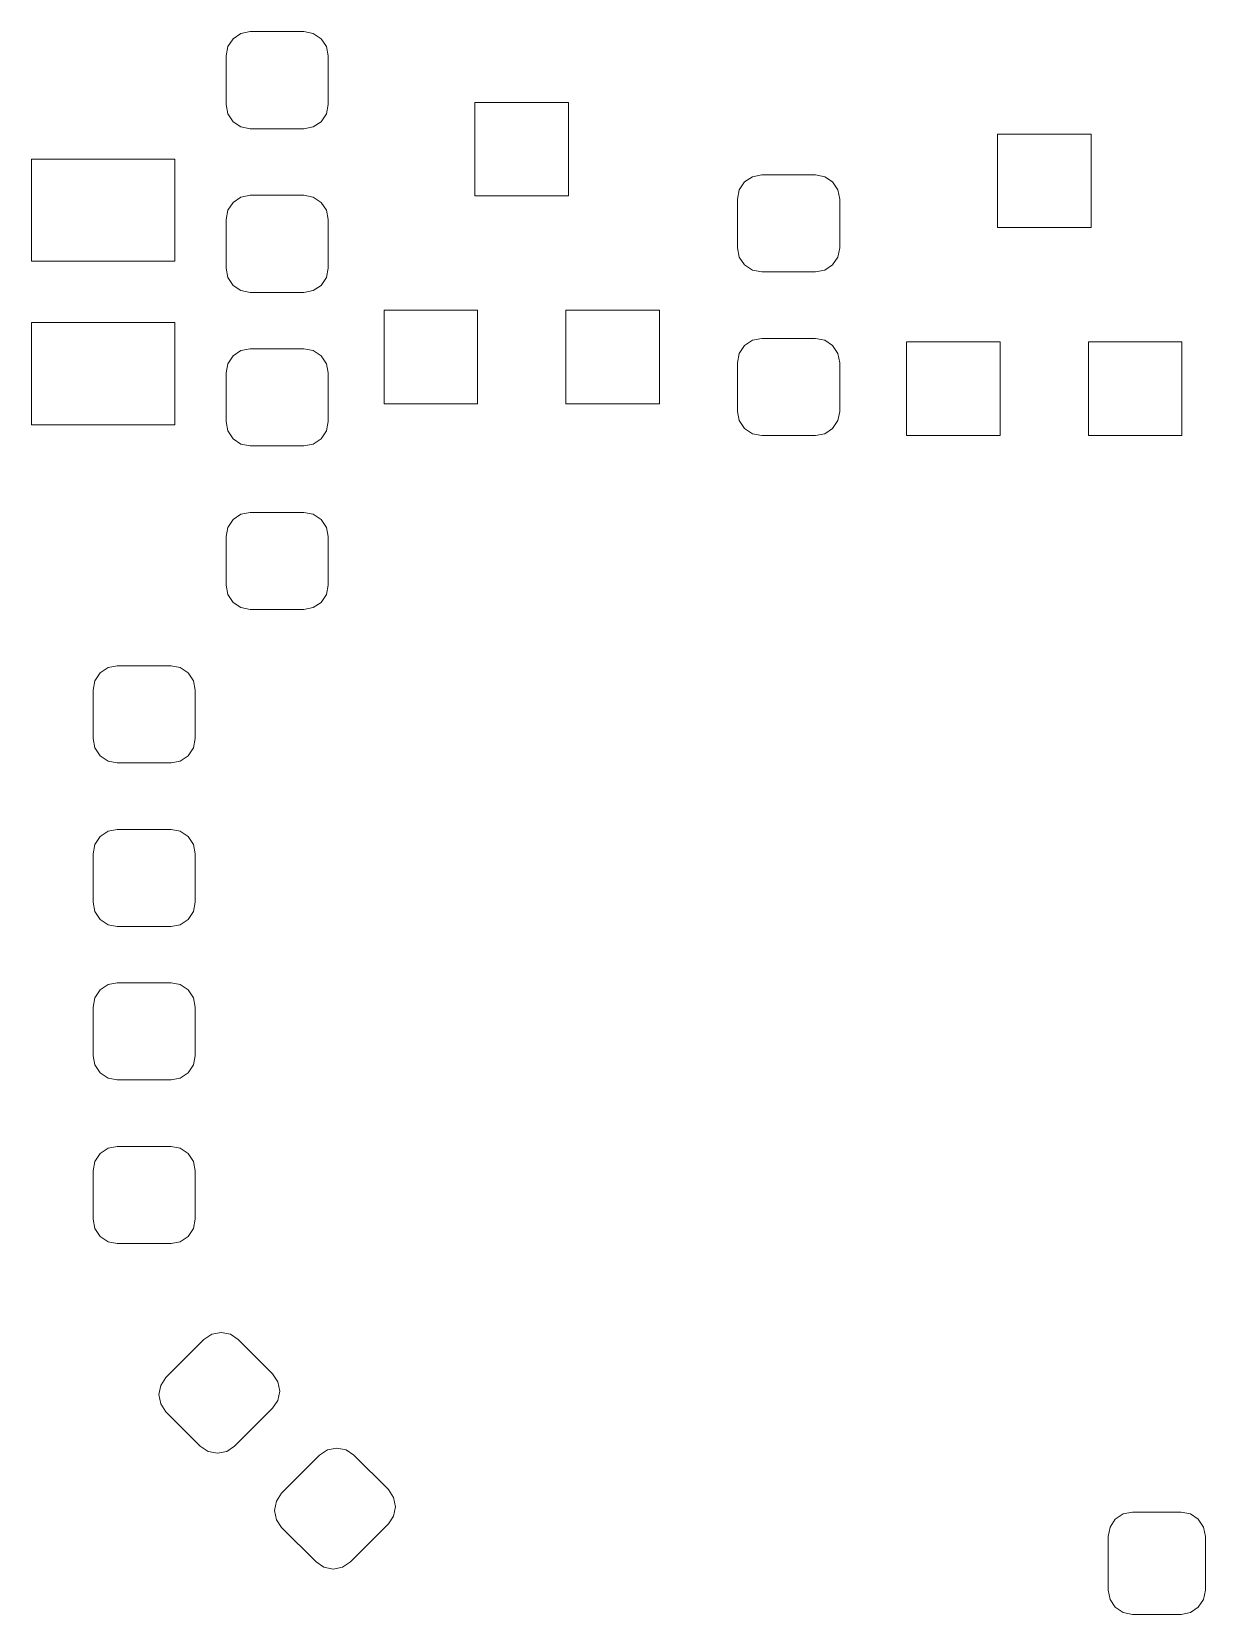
# Model space of a CAD drawing. Header units: millimetres. Extents: x -50 to 46, y -112 to 132.
# Drawn here: x -40.88 to -29.4, y -50.39 to -34.91 of the extents above; entities that cross this region are included whole.
import ezdxf

# ---------------------------------------------------------------- set-up
doc = ezdxf.new("R2010")
doc.units = ezdxf.units.MM
doc.header["$MEASUREMENT"] = 0
doc.layers.add('Layer 1', color=7, linetype='Continuous')

msp = doc.modelspace()

# ---------------------------------------------------------------- linework, layer by layer
at = {"layer": 'Layer 1', "lineweight": 9}
for points, knots in [([(-38.2149, -34.9113), (-38.2149, -34.9113), (-38.124, -34.9294), (-38.124, -34.9294), (-38.124, -34.9294), (-38.124, -34.9294), (-38.047, -34.9809), (-38.047, -34.9809), (-38.047, -34.9809), (-38.047, -34.9809), (-37.9955, -35.0579), (-37.9955, -35.0579), (-37.9955, -35.0579), (-37.9955, -35.0579), (-37.9774, -35.1488), (-37.9774, -35.1488), (-37.9774, -35.1488), (-37.9774, -35.1488), (-37.9774, -35.6238), (-37.9774, -35.6238), (-37.9774, -35.6238), (-37.9774, -35.6238), (-37.9955, -35.7147), (-37.9955, -35.7147), (-37.9955, -35.7147), (-37.9955, -35.7147), (-38.047, -35.7917), (-38.047, -35.7917), (-38.047, -35.7917), (-38.047, -35.7917), (-38.124, -35.8432), (-38.124, -35.8432), (-38.124, -35.8432), (-38.124, -35.8432), (-38.2149, -35.8613), (-38.2149, -35.8613), (-38.2149, -35.8613), (-38.2149, -35.8613), (-38.7399, -35.8613), (-38.7399, -35.8613), (-38.7399, -35.8613), (-38.7399, -35.8613), (-38.8308, -35.8432), (-38.8308, -35.8432), (-38.8308, -35.8432), (-38.8308, -35.8432), (-38.9078, -35.7917), (-38.9078, -35.7917), (-38.9078, -35.7917), (-38.9078, -35.7917), (-38.9593, -35.7147), (-38.9593, -35.7147), (-38.9593, -35.7147), (-38.9593, -35.7147), (-38.9774, -35.6238), (-38.9774, -35.6238), (-38.9774, -35.6238), (-38.9774, -35.6238), (-38.9774, -35.1488), (-38.9774, -35.1488), (-38.9774, -35.1488), (-38.9774, -35.1488), (-38.9593, -35.0579), (-38.9593, -35.0579), (-38.9593, -35.0579), (-38.9593, -35.0579), (-38.9078, -34.9809), (-38.9078, -34.9809), (-38.9078, -34.9809), (-38.9078, -34.9809), (-38.8308, -34.9294), (-38.8308, -34.9294), (-38.8308, -34.9294), (-38.8308, -34.9294), (-38.7399, -34.9113), (-38.7399, -34.9113), (-38.7399, -34.9113), (-38.7399, -34.9113), (-38.2149, -34.9113), (-38.2149, -34.9113)], [0, 0, 0, 0, 0.047619, 0.047619, 0.047619, 0.047619, 0.0952381, 0.0952381, 0.0952381, 0.0952381, 0.1428571, 0.1428571, 0.1428571, 0.1428571, 0.1904762, 0.1904762, 0.1904762, 0.1904762, 0.2380952, 0.2380952, 0.2380952, 0.2380952, 0.2857143, 0.2857143, 0.2857143, 0.2857143, 0.3333333, 0.3333333, 0.3333333, 0.3333333, 0.3809524, 0.3809524, 0.3809524, 0.3809524, 0.4285714, 0.4285714, 0.4285714, 0.4285714, 0.4761905, 0.4761905, 0.4761905, 0.4761905, 0.5238095, 0.5238095, 0.5238095, 0.5238095, 0.5714286, 0.5714286, 0.5714286, 0.5714286, 0.6190476, 0.6190476, 0.6190476, 0.6190476, 0.6666667, 0.6666667, 0.6666667, 0.6666667, 0.7142857, 0.7142857, 0.7142857, 0.7142857, 0.7619048, 0.7619048, 0.7619048, 0.7619048, 0.8095238, 0.8095238, 0.8095238, 0.8095238, 0.8571429, 0.8571429, 0.8571429, 0.8571429, 0.9047619, 0.9047619, 0.9047619, 0.9047619, 1, 1, 1, 1]), ([(-35.6288, -35.6027), (-35.6288, -35.6027), (-35.6288, -36.5171), (-35.6288, -36.5171), (-35.6288, -36.5171), (-35.6288, -36.5171), (-36.5432, -36.5171), (-36.5432, -36.5171), (-36.5432, -36.5171), (-36.5432, -36.5171), (-36.5432, -35.6027), (-36.5432, -35.6027), (-36.5432, -35.6027), (-36.5432, -35.6027), (-35.6288, -35.6027), (-35.6288, -35.6027)], [0, 0, 0, 0, 0.2, 0.2, 0.2, 0.2, 0.4, 0.4, 0.4, 0.4, 0.6, 0.6, 0.6, 0.6, 1, 1, 1, 1]), ([(-30.5202, -35.9131), (-30.5202, -35.9131), (-30.5202, -36.8275), (-30.5202, -36.8275), (-30.5202, -36.8275), (-30.5202, -36.8275), (-31.4346, -36.8275), (-31.4346, -36.8275), (-31.4346, -36.8275), (-31.4346, -36.8275), (-31.4346, -35.9131), (-31.4346, -35.9131), (-31.4346, -35.9131), (-31.4346, -35.9131), (-30.5202, -35.9131), (-30.5202, -35.9131)], [0, 0, 0, 0, 0.2, 0.2, 0.2, 0.2, 0.4, 0.4, 0.4, 0.4, 0.6, 0.6, 0.6, 0.6, 1, 1, 1, 1]), ([(-39.4775, -36.1565), (-39.4775, -36.1565), (-39.4775, -37.1565), (-39.4775, -37.1565), (-39.4775, -37.1565), (-39.4775, -37.1565), (-40.8775, -37.1565), (-40.8775, -37.1565), (-40.8775, -37.1565), (-40.8775, -37.1565), (-40.8775, -36.1565), (-40.8775, -36.1565), (-40.8775, -36.1565), (-40.8775, -36.1565), (-39.4775, -36.1565), (-39.4775, -36.1565)], [0, 0, 0, 0, 0.2, 0.2, 0.2, 0.2, 0.4, 0.4, 0.4, 0.4, 0.6, 0.6, 0.6, 0.6, 1, 1, 1, 1]), ([(-33.7399, -37.2613), (-33.7399, -37.2613), (-33.8308, -37.2432), (-33.8308, -37.2432), (-33.8308, -37.2432), (-33.8308, -37.2432), (-33.9078, -37.1917), (-33.9078, -37.1917), (-33.9078, -37.1917), (-33.9078, -37.1917), (-33.9593, -37.1147), (-33.9593, -37.1147), (-33.9593, -37.1147), (-33.9593, -37.1147), (-33.9774, -37.0238), (-33.9774, -37.0238), (-33.9774, -37.0238), (-33.9774, -37.0238), (-33.9774, -36.5488), (-33.9774, -36.5488), (-33.9774, -36.5488), (-33.9774, -36.5488), (-33.9593, -36.4579), (-33.9593, -36.4579), (-33.9593, -36.4579), (-33.9593, -36.4579), (-33.9078, -36.3809), (-33.9078, -36.3809), (-33.9078, -36.3809), (-33.9078, -36.3809), (-33.8308, -36.3294), (-33.8308, -36.3294), (-33.8308, -36.3294), (-33.8308, -36.3294), (-33.7399, -36.3113), (-33.7399, -36.3113), (-33.7399, -36.3113), (-33.7399, -36.3113), (-33.2149, -36.3113), (-33.2149, -36.3113), (-33.2149, -36.3113), (-33.2149, -36.3113), (-33.124, -36.3294), (-33.124, -36.3294), (-33.124, -36.3294), (-33.124, -36.3294), (-33.047, -36.3809), (-33.047, -36.3809), (-33.047, -36.3809), (-33.047, -36.3809), (-32.9955, -36.4579), (-32.9955, -36.4579), (-32.9955, -36.4579), (-32.9955, -36.4579), (-32.9774, -36.5488), (-32.9774, -36.5488), (-32.9774, -36.5488), (-32.9774, -36.5488), (-32.9774, -37.0238), (-32.9774, -37.0238), (-32.9774, -37.0238), (-32.9774, -37.0238), (-32.9955, -37.1147), (-32.9955, -37.1147), (-32.9955, -37.1147), (-32.9955, -37.1147), (-33.047, -37.1917), (-33.047, -37.1917), (-33.047, -37.1917), (-33.047, -37.1917), (-33.124, -37.2432), (-33.124, -37.2432), (-33.124, -37.2432), (-33.124, -37.2432), (-33.2149, -37.2613), (-33.2149, -37.2613), (-33.2149, -37.2613), (-33.2149, -37.2613), (-33.7399, -37.2613), (-33.7399, -37.2613)], [0, 0, 0, 0, 0.047619, 0.047619, 0.047619, 0.047619, 0.0952381, 0.0952381, 0.0952381, 0.0952381, 0.1428571, 0.1428571, 0.1428571, 0.1428571, 0.1904762, 0.1904762, 0.1904762, 0.1904762, 0.2380952, 0.2380952, 0.2380952, 0.2380952, 0.2857143, 0.2857143, 0.2857143, 0.2857143, 0.3333333, 0.3333333, 0.3333333, 0.3333333, 0.3809524, 0.3809524, 0.3809524, 0.3809524, 0.4285714, 0.4285714, 0.4285714, 0.4285714, 0.4761905, 0.4761905, 0.4761905, 0.4761905, 0.5238095, 0.5238095, 0.5238095, 0.5238095, 0.5714286, 0.5714286, 0.5714286, 0.5714286, 0.6190476, 0.6190476, 0.6190476, 0.6190476, 0.6666667, 0.6666667, 0.6666667, 0.6666667, 0.7142857, 0.7142857, 0.7142857, 0.7142857, 0.7619048, 0.7619048, 0.7619048, 0.7619048, 0.8095238, 0.8095238, 0.8095238, 0.8095238, 0.8571429, 0.8571429, 0.8571429, 0.8571429, 0.9047619, 0.9047619, 0.9047619, 0.9047619, 1, 1, 1, 1]), ([(-38.2149, -36.5113), (-38.2149, -36.5113), (-38.124, -36.5294), (-38.124, -36.5294), (-38.124, -36.5294), (-38.124, -36.5294), (-38.047, -36.5809), (-38.047, -36.5809), (-38.047, -36.5809), (-38.047, -36.5809), (-37.9955, -36.6579), (-37.9955, -36.6579), (-37.9955, -36.6579), (-37.9955, -36.6579), (-37.9774, -36.7488), (-37.9774, -36.7488), (-37.9774, -36.7488), (-37.9774, -36.7488), (-37.9774, -37.2238), (-37.9774, -37.2238), (-37.9774, -37.2238), (-37.9774, -37.2238), (-37.9955, -37.3147), (-37.9955, -37.3147), (-37.9955, -37.3147), (-37.9955, -37.3147), (-38.047, -37.3917), (-38.047, -37.3917), (-38.047, -37.3917), (-38.047, -37.3917), (-38.124, -37.4432), (-38.124, -37.4432), (-38.124, -37.4432), (-38.124, -37.4432), (-38.2149, -37.4613), (-38.2149, -37.4613), (-38.2149, -37.4613), (-38.2149, -37.4613), (-38.7399, -37.4613), (-38.7399, -37.4613), (-38.7399, -37.4613), (-38.7399, -37.4613), (-38.8308, -37.4432), (-38.8308, -37.4432), (-38.8308, -37.4432), (-38.8308, -37.4432), (-38.9078, -37.3917), (-38.9078, -37.3917), (-38.9078, -37.3917), (-38.9078, -37.3917), (-38.9593, -37.3147), (-38.9593, -37.3147), (-38.9593, -37.3147), (-38.9593, -37.3147), (-38.9774, -37.2238), (-38.9774, -37.2238), (-38.9774, -37.2238), (-38.9774, -37.2238), (-38.9774, -36.7488), (-38.9774, -36.7488), (-38.9774, -36.7488), (-38.9774, -36.7488), (-38.9593, -36.6579), (-38.9593, -36.6579), (-38.9593, -36.6579), (-38.9593, -36.6579), (-38.9078, -36.5809), (-38.9078, -36.5809), (-38.9078, -36.5809), (-38.9078, -36.5809), (-38.8308, -36.5294), (-38.8308, -36.5294), (-38.8308, -36.5294), (-38.8308, -36.5294), (-38.7399, -36.5113), (-38.7399, -36.5113), (-38.7399, -36.5113), (-38.7399, -36.5113), (-38.2149, -36.5113), (-38.2149, -36.5113)], [0, 0, 0, 0, 0.047619, 0.047619, 0.047619, 0.047619, 0.0952381, 0.0952381, 0.0952381, 0.0952381, 0.1428571, 0.1428571, 0.1428571, 0.1428571, 0.1904762, 0.1904762, 0.1904762, 0.1904762, 0.2380952, 0.2380952, 0.2380952, 0.2380952, 0.2857143, 0.2857143, 0.2857143, 0.2857143, 0.3333333, 0.3333333, 0.3333333, 0.3333333, 0.3809524, 0.3809524, 0.3809524, 0.3809524, 0.4285714, 0.4285714, 0.4285714, 0.4285714, 0.4761905, 0.4761905, 0.4761905, 0.4761905, 0.5238095, 0.5238095, 0.5238095, 0.5238095, 0.5714286, 0.5714286, 0.5714286, 0.5714286, 0.6190476, 0.6190476, 0.6190476, 0.6190476, 0.6666667, 0.6666667, 0.6666667, 0.6666667, 0.7142857, 0.7142857, 0.7142857, 0.7142857, 0.7619048, 0.7619048, 0.7619048, 0.7619048, 0.8095238, 0.8095238, 0.8095238, 0.8095238, 0.8571429, 0.8571429, 0.8571429, 0.8571429, 0.9047619, 0.9047619, 0.9047619, 0.9047619, 1, 1, 1, 1]), ([(-39.4775, -37.7565), (-39.4775, -37.7565), (-39.4775, -38.7565), (-39.4775, -38.7565), (-39.4775, -38.7565), (-39.4775, -38.7565), (-40.8775, -38.7565), (-40.8775, -38.7565), (-40.8775, -38.7565), (-40.8775, -38.7565), (-40.8775, -37.7565), (-40.8775, -37.7565), (-40.8775, -37.7565), (-40.8775, -37.7565), (-39.4775, -37.7565), (-39.4775, -37.7565)], [0, 0, 0, 0, 0.2, 0.2, 0.2, 0.2, 0.4, 0.4, 0.4, 0.4, 0.6, 0.6, 0.6, 0.6, 1, 1, 1, 1]), ([(-36.5178, -37.6347), (-36.5178, -37.6347), (-36.5178, -38.5491), (-36.5178, -38.5491), (-36.5178, -38.5491), (-36.5178, -38.5491), (-37.4322, -38.5491), (-37.4322, -38.5491), (-37.4322, -38.5491), (-37.4322, -38.5491), (-37.4322, -37.6347), (-37.4322, -37.6347), (-37.4322, -37.6347), (-37.4322, -37.6347), (-36.5178, -37.6347), (-36.5178, -37.6347)], [0, 0, 0, 0, 0.2, 0.2, 0.2, 0.2, 0.4, 0.4, 0.4, 0.4, 0.6, 0.6, 0.6, 0.6, 1, 1, 1, 1]), ([(-34.7398, -37.6347), (-34.7398, -37.6347), (-34.7398, -38.5491), (-34.7398, -38.5491), (-34.7398, -38.5491), (-34.7398, -38.5491), (-35.6542, -38.5491), (-35.6542, -38.5491), (-35.6542, -38.5491), (-35.6542, -38.5491), (-35.6542, -37.6347), (-35.6542, -37.6347), (-35.6542, -37.6347), (-35.6542, -37.6347), (-34.7398, -37.6347), (-34.7398, -37.6347)], [0, 0, 0, 0, 0.2, 0.2, 0.2, 0.2, 0.4, 0.4, 0.4, 0.4, 0.6, 0.6, 0.6, 0.6, 1, 1, 1, 1]), ([(-33.7399, -38.8613), (-33.7399, -38.8613), (-33.8308, -38.8432), (-33.8308, -38.8432), (-33.8308, -38.8432), (-33.8308, -38.8432), (-33.9078, -38.7917), (-33.9078, -38.7917), (-33.9078, -38.7917), (-33.9078, -38.7917), (-33.9593, -38.7147), (-33.9593, -38.7147), (-33.9593, -38.7147), (-33.9593, -38.7147), (-33.9774, -38.6238), (-33.9774, -38.6238), (-33.9774, -38.6238), (-33.9774, -38.6238), (-33.9774, -38.1488), (-33.9774, -38.1488), (-33.9774, -38.1488), (-33.9774, -38.1488), (-33.9593, -38.0579), (-33.9593, -38.0579), (-33.9593, -38.0579), (-33.9593, -38.0579), (-33.9078, -37.9809), (-33.9078, -37.9809), (-33.9078, -37.9809), (-33.9078, -37.9809), (-33.8308, -37.9294), (-33.8308, -37.9294), (-33.8308, -37.9294), (-33.8308, -37.9294), (-33.7399, -37.9113), (-33.7399, -37.9113), (-33.7399, -37.9113), (-33.7399, -37.9113), (-33.2149, -37.9113), (-33.2149, -37.9113), (-33.2149, -37.9113), (-33.2149, -37.9113), (-33.124, -37.9294), (-33.124, -37.9294), (-33.124, -37.9294), (-33.124, -37.9294), (-33.047, -37.9809), (-33.047, -37.9809), (-33.047, -37.9809), (-33.047, -37.9809), (-32.9955, -38.0579), (-32.9955, -38.0579), (-32.9955, -38.0579), (-32.9955, -38.0579), (-32.9774, -38.1488), (-32.9774, -38.1488), (-32.9774, -38.1488), (-32.9774, -38.1488), (-32.9774, -38.6238), (-32.9774, -38.6238), (-32.9774, -38.6238), (-32.9774, -38.6238), (-32.9955, -38.7147), (-32.9955, -38.7147), (-32.9955, -38.7147), (-32.9955, -38.7147), (-33.047, -38.7917), (-33.047, -38.7917), (-33.047, -38.7917), (-33.047, -38.7917), (-33.124, -38.8432), (-33.124, -38.8432), (-33.124, -38.8432), (-33.124, -38.8432), (-33.2149, -38.8613), (-33.2149, -38.8613), (-33.2149, -38.8613), (-33.2149, -38.8613), (-33.7399, -38.8613), (-33.7399, -38.8613)], [0, 0, 0, 0, 0.047619, 0.047619, 0.047619, 0.047619, 0.0952381, 0.0952381, 0.0952381, 0.0952381, 0.1428571, 0.1428571, 0.1428571, 0.1428571, 0.1904762, 0.1904762, 0.1904762, 0.1904762, 0.2380952, 0.2380952, 0.2380952, 0.2380952, 0.2857143, 0.2857143, 0.2857143, 0.2857143, 0.3333333, 0.3333333, 0.3333333, 0.3333333, 0.3809524, 0.3809524, 0.3809524, 0.3809524, 0.4285714, 0.4285714, 0.4285714, 0.4285714, 0.4761905, 0.4761905, 0.4761905, 0.4761905, 0.5238095, 0.5238095, 0.5238095, 0.5238095, 0.5714286, 0.5714286, 0.5714286, 0.5714286, 0.6190476, 0.6190476, 0.6190476, 0.6190476, 0.6666667, 0.6666667, 0.6666667, 0.6666667, 0.7142857, 0.7142857, 0.7142857, 0.7142857, 0.7619048, 0.7619048, 0.7619048, 0.7619048, 0.8095238, 0.8095238, 0.8095238, 0.8095238, 0.8571429, 0.8571429, 0.8571429, 0.8571429, 0.9047619, 0.9047619, 0.9047619, 0.9047619, 1, 1, 1, 1]), ([(-38.7399, -38.9613), (-38.7399, -38.9613), (-38.8308, -38.9432), (-38.8308, -38.9432), (-38.8308, -38.9432), (-38.8308, -38.9432), (-38.9078, -38.8917), (-38.9078, -38.8917), (-38.9078, -38.8917), (-38.9078, -38.8917), (-38.9593, -38.8147), (-38.9593, -38.8147), (-38.9593, -38.8147), (-38.9593, -38.8147), (-38.9774, -38.7238), (-38.9774, -38.7238), (-38.9774, -38.7238), (-38.9774, -38.7238), (-38.9774, -38.2488), (-38.9774, -38.2488), (-38.9774, -38.2488), (-38.9774, -38.2488), (-38.9593, -38.1579), (-38.9593, -38.1579), (-38.9593, -38.1579), (-38.9593, -38.1579), (-38.9078, -38.0809), (-38.9078, -38.0809), (-38.9078, -38.0809), (-38.9078, -38.0809), (-38.8308, -38.0294), (-38.8308, -38.0294), (-38.8308, -38.0294), (-38.8308, -38.0294), (-38.7399, -38.0113), (-38.7399, -38.0113), (-38.7399, -38.0113), (-38.7399, -38.0113), (-38.2149, -38.0113), (-38.2149, -38.0113), (-38.2149, -38.0113), (-38.2149, -38.0113), (-38.124, -38.0294), (-38.124, -38.0294), (-38.124, -38.0294), (-38.124, -38.0294), (-38.047, -38.0809), (-38.047, -38.0809), (-38.047, -38.0809), (-38.047, -38.0809), (-37.9955, -38.1579), (-37.9955, -38.1579), (-37.9955, -38.1579), (-37.9955, -38.1579), (-37.9774, -38.2488), (-37.9774, -38.2488), (-37.9774, -38.2488), (-37.9774, -38.2488), (-37.9774, -38.7238), (-37.9774, -38.7238), (-37.9774, -38.7238), (-37.9774, -38.7238), (-37.9955, -38.8147), (-37.9955, -38.8147), (-37.9955, -38.8147), (-37.9955, -38.8147), (-38.047, -38.8917), (-38.047, -38.8917), (-38.047, -38.8917), (-38.047, -38.8917), (-38.124, -38.9432), (-38.124, -38.9432), (-38.124, -38.9432), (-38.124, -38.9432), (-38.2149, -38.9613), (-38.2149, -38.9613), (-38.2149, -38.9613), (-38.2149, -38.9613), (-38.7399, -38.9613), (-38.7399, -38.9613)], [0, 0, 0, 0, 0.047619, 0.047619, 0.047619, 0.047619, 0.0952381, 0.0952381, 0.0952381, 0.0952381, 0.1428571, 0.1428571, 0.1428571, 0.1428571, 0.1904762, 0.1904762, 0.1904762, 0.1904762, 0.2380952, 0.2380952, 0.2380952, 0.2380952, 0.2857143, 0.2857143, 0.2857143, 0.2857143, 0.3333333, 0.3333333, 0.3333333, 0.3333333, 0.3809524, 0.3809524, 0.3809524, 0.3809524, 0.4285714, 0.4285714, 0.4285714, 0.4285714, 0.4761905, 0.4761905, 0.4761905, 0.4761905, 0.5238095, 0.5238095, 0.5238095, 0.5238095, 0.5714286, 0.5714286, 0.5714286, 0.5714286, 0.6190476, 0.6190476, 0.6190476, 0.6190476, 0.6666667, 0.6666667, 0.6666667, 0.6666667, 0.7142857, 0.7142857, 0.7142857, 0.7142857, 0.7619048, 0.7619048, 0.7619048, 0.7619048, 0.8095238, 0.8095238, 0.8095238, 0.8095238, 0.8571429, 0.8571429, 0.8571429, 0.8571429, 0.9047619, 0.9047619, 0.9047619, 0.9047619, 1, 1, 1, 1]), ([(-31.4092, -37.9451), (-31.4092, -37.9451), (-31.4092, -38.8595), (-31.4092, -38.8595), (-31.4092, -38.8595), (-31.4092, -38.8595), (-32.3236, -38.8595), (-32.3236, -38.8595), (-32.3236, -38.8595), (-32.3236, -38.8595), (-32.3236, -37.9451), (-32.3236, -37.9451), (-32.3236, -37.9451), (-32.3236, -37.9451), (-31.4092, -37.9451), (-31.4092, -37.9451)], [0, 0, 0, 0, 0.2, 0.2, 0.2, 0.2, 0.4, 0.4, 0.4, 0.4, 0.6, 0.6, 0.6, 0.6, 1, 1, 1, 1]), ([(-29.6312, -37.9451), (-29.6312, -37.9451), (-29.6312, -38.8595), (-29.6312, -38.8595), (-29.6312, -38.8595), (-29.6312, -38.8595), (-30.5456, -38.8595), (-30.5456, -38.8595), (-30.5456, -38.8595), (-30.5456, -38.8595), (-30.5456, -37.9451), (-30.5456, -37.9451), (-30.5456, -37.9451), (-30.5456, -37.9451), (-29.6312, -37.9451), (-29.6312, -37.9451)], [0, 0, 0, 0, 0.2, 0.2, 0.2, 0.2, 0.4, 0.4, 0.4, 0.4, 0.6, 0.6, 0.6, 0.6, 1, 1, 1, 1]), ([(-38.7399, -40.5613), (-38.7399, -40.5613), (-38.8308, -40.5432), (-38.8308, -40.5432), (-38.8308, -40.5432), (-38.8308, -40.5432), (-38.9078, -40.4917), (-38.9078, -40.4917), (-38.9078, -40.4917), (-38.9078, -40.4917), (-38.9593, -40.4147), (-38.9593, -40.4147), (-38.9593, -40.4147), (-38.9593, -40.4147), (-38.9774, -40.3238), (-38.9774, -40.3238), (-38.9774, -40.3238), (-38.9774, -40.3238), (-38.9774, -39.8488), (-38.9774, -39.8488), (-38.9774, -39.8488), (-38.9774, -39.8488), (-38.9593, -39.7579), (-38.9593, -39.7579), (-38.9593, -39.7579), (-38.9593, -39.7579), (-38.9078, -39.6809), (-38.9078, -39.6809), (-38.9078, -39.6809), (-38.9078, -39.6809), (-38.8308, -39.6294), (-38.8308, -39.6294), (-38.8308, -39.6294), (-38.8308, -39.6294), (-38.7399, -39.6113), (-38.7399, -39.6113), (-38.7399, -39.6113), (-38.7399, -39.6113), (-38.2149, -39.6113), (-38.2149, -39.6113), (-38.2149, -39.6113), (-38.2149, -39.6113), (-38.124, -39.6294), (-38.124, -39.6294), (-38.124, -39.6294), (-38.124, -39.6294), (-38.047, -39.6809), (-38.047, -39.6809), (-38.047, -39.6809), (-38.047, -39.6809), (-37.9955, -39.7579), (-37.9955, -39.7579), (-37.9955, -39.7579), (-37.9955, -39.7579), (-37.9774, -39.8488), (-37.9774, -39.8488), (-37.9774, -39.8488), (-37.9774, -39.8488), (-37.9774, -40.3238), (-37.9774, -40.3238), (-37.9774, -40.3238), (-37.9774, -40.3238), (-37.9955, -40.4147), (-37.9955, -40.4147), (-37.9955, -40.4147), (-37.9955, -40.4147), (-38.047, -40.4917), (-38.047, -40.4917), (-38.047, -40.4917), (-38.047, -40.4917), (-38.124, -40.5432), (-38.124, -40.5432), (-38.124, -40.5432), (-38.124, -40.5432), (-38.2149, -40.5613), (-38.2149, -40.5613), (-38.2149, -40.5613), (-38.2149, -40.5613), (-38.7399, -40.5613), (-38.7399, -40.5613)], [0, 0, 0, 0, 0.047619, 0.047619, 0.047619, 0.047619, 0.0952381, 0.0952381, 0.0952381, 0.0952381, 0.1428571, 0.1428571, 0.1428571, 0.1428571, 0.1904762, 0.1904762, 0.1904762, 0.1904762, 0.2380952, 0.2380952, 0.2380952, 0.2380952, 0.2857143, 0.2857143, 0.2857143, 0.2857143, 0.3333333, 0.3333333, 0.3333333, 0.3333333, 0.3809524, 0.3809524, 0.3809524, 0.3809524, 0.4285714, 0.4285714, 0.4285714, 0.4285714, 0.4761905, 0.4761905, 0.4761905, 0.4761905, 0.5238095, 0.5238095, 0.5238095, 0.5238095, 0.5714286, 0.5714286, 0.5714286, 0.5714286, 0.6190476, 0.6190476, 0.6190476, 0.6190476, 0.6666667, 0.6666667, 0.6666667, 0.6666667, 0.7142857, 0.7142857, 0.7142857, 0.7142857, 0.7619048, 0.7619048, 0.7619048, 0.7619048, 0.8095238, 0.8095238, 0.8095238, 0.8095238, 0.8571429, 0.8571429, 0.8571429, 0.8571429, 0.9047619, 0.9047619, 0.9047619, 0.9047619, 1, 1, 1, 1]), ([(-39.5149, -41.1113), (-39.5149, -41.1113), (-39.424, -41.1294), (-39.424, -41.1294), (-39.424, -41.1294), (-39.424, -41.1294), (-39.347, -41.1809), (-39.347, -41.1809), (-39.347, -41.1809), (-39.347, -41.1809), (-39.2955, -41.2579), (-39.2955, -41.2579), (-39.2955, -41.2579), (-39.2955, -41.2579), (-39.2774, -41.3488), (-39.2774, -41.3488), (-39.2774, -41.3488), (-39.2774, -41.3488), (-39.2774, -41.8238), (-39.2774, -41.8238), (-39.2774, -41.8238), (-39.2774, -41.8238), (-39.2955, -41.9147), (-39.2955, -41.9147), (-39.2955, -41.9147), (-39.2955, -41.9147), (-39.347, -41.9917), (-39.347, -41.9917), (-39.347, -41.9917), (-39.347, -41.9917), (-39.424, -42.0432), (-39.424, -42.0432), (-39.424, -42.0432), (-39.424, -42.0432), (-39.5149, -42.0613), (-39.5149, -42.0613), (-39.5149, -42.0613), (-39.5149, -42.0613), (-40.0399, -42.0613), (-40.0399, -42.0613), (-40.0399, -42.0613), (-40.0399, -42.0613), (-40.1308, -42.0432), (-40.1308, -42.0432), (-40.1308, -42.0432), (-40.1308, -42.0432), (-40.2078, -41.9917), (-40.2078, -41.9917), (-40.2078, -41.9917), (-40.2078, -41.9917), (-40.2593, -41.9147), (-40.2593, -41.9147), (-40.2593, -41.9147), (-40.2593, -41.9147), (-40.2774, -41.8238), (-40.2774, -41.8238), (-40.2774, -41.8238), (-40.2774, -41.8238), (-40.2774, -41.3488), (-40.2774, -41.3488), (-40.2774, -41.3488), (-40.2774, -41.3488), (-40.2593, -41.2579), (-40.2593, -41.2579), (-40.2593, -41.2579), (-40.2593, -41.2579), (-40.2078, -41.1809), (-40.2078, -41.1809), (-40.2078, -41.1809), (-40.2078, -41.1809), (-40.1308, -41.1294), (-40.1308, -41.1294), (-40.1308, -41.1294), (-40.1308, -41.1294), (-40.0399, -41.1113), (-40.0399, -41.1113), (-40.0399, -41.1113), (-40.0399, -41.1113), (-39.5149, -41.1113), (-39.5149, -41.1113)], [0, 0, 0, 0, 0.047619, 0.047619, 0.047619, 0.047619, 0.0952381, 0.0952381, 0.0952381, 0.0952381, 0.1428571, 0.1428571, 0.1428571, 0.1428571, 0.1904762, 0.1904762, 0.1904762, 0.1904762, 0.2380952, 0.2380952, 0.2380952, 0.2380952, 0.2857143, 0.2857143, 0.2857143, 0.2857143, 0.3333333, 0.3333333, 0.3333333, 0.3333333, 0.3809524, 0.3809524, 0.3809524, 0.3809524, 0.4285714, 0.4285714, 0.4285714, 0.4285714, 0.4761905, 0.4761905, 0.4761905, 0.4761905, 0.5238095, 0.5238095, 0.5238095, 0.5238095, 0.5714286, 0.5714286, 0.5714286, 0.5714286, 0.6190476, 0.6190476, 0.6190476, 0.6190476, 0.6666667, 0.6666667, 0.6666667, 0.6666667, 0.7142857, 0.7142857, 0.7142857, 0.7142857, 0.7619048, 0.7619048, 0.7619048, 0.7619048, 0.8095238, 0.8095238, 0.8095238, 0.8095238, 0.8571429, 0.8571429, 0.8571429, 0.8571429, 0.9047619, 0.9047619, 0.9047619, 0.9047619, 1, 1, 1, 1]), ([(-39.5149, -42.7113), (-39.5149, -42.7113), (-39.424, -42.7294), (-39.424, -42.7294), (-39.424, -42.7294), (-39.424, -42.7294), (-39.347, -42.7809), (-39.347, -42.7809), (-39.347, -42.7809), (-39.347, -42.7809), (-39.2955, -42.8579), (-39.2955, -42.8579), (-39.2955, -42.8579), (-39.2955, -42.8579), (-39.2774, -42.9488), (-39.2774, -42.9488), (-39.2774, -42.9488), (-39.2774, -42.9488), (-39.2774, -43.4238), (-39.2774, -43.4238), (-39.2774, -43.4238), (-39.2774, -43.4238), (-39.2955, -43.5147), (-39.2955, -43.5147), (-39.2955, -43.5147), (-39.2955, -43.5147), (-39.347, -43.5917), (-39.347, -43.5917), (-39.347, -43.5917), (-39.347, -43.5917), (-39.424, -43.6432), (-39.424, -43.6432), (-39.424, -43.6432), (-39.424, -43.6432), (-39.5149, -43.6613), (-39.5149, -43.6613), (-39.5149, -43.6613), (-39.5149, -43.6613), (-40.0399, -43.6613), (-40.0399, -43.6613), (-40.0399, -43.6613), (-40.0399, -43.6613), (-40.1308, -43.6432), (-40.1308, -43.6432), (-40.1308, -43.6432), (-40.1308, -43.6432), (-40.2078, -43.5917), (-40.2078, -43.5917), (-40.2078, -43.5917), (-40.2078, -43.5917), (-40.2593, -43.5147), (-40.2593, -43.5147), (-40.2593, -43.5147), (-40.2593, -43.5147), (-40.2774, -43.4238), (-40.2774, -43.4238), (-40.2774, -43.4238), (-40.2774, -43.4238), (-40.2774, -42.9488), (-40.2774, -42.9488), (-40.2774, -42.9488), (-40.2774, -42.9488), (-40.2593, -42.8579), (-40.2593, -42.8579), (-40.2593, -42.8579), (-40.2593, -42.8579), (-40.2078, -42.7809), (-40.2078, -42.7809), (-40.2078, -42.7809), (-40.2078, -42.7809), (-40.1308, -42.7294), (-40.1308, -42.7294), (-40.1308, -42.7294), (-40.1308, -42.7294), (-40.0399, -42.7113), (-40.0399, -42.7113), (-40.0399, -42.7113), (-40.0399, -42.7113), (-39.5149, -42.7113), (-39.5149, -42.7113)], [0, 0, 0, 0, 0.047619, 0.047619, 0.047619, 0.047619, 0.0952381, 0.0952381, 0.0952381, 0.0952381, 0.1428571, 0.1428571, 0.1428571, 0.1428571, 0.1904762, 0.1904762, 0.1904762, 0.1904762, 0.2380952, 0.2380952, 0.2380952, 0.2380952, 0.2857143, 0.2857143, 0.2857143, 0.2857143, 0.3333333, 0.3333333, 0.3333333, 0.3333333, 0.3809524, 0.3809524, 0.3809524, 0.3809524, 0.4285714, 0.4285714, 0.4285714, 0.4285714, 0.4761905, 0.4761905, 0.4761905, 0.4761905, 0.5238095, 0.5238095, 0.5238095, 0.5238095, 0.5714286, 0.5714286, 0.5714286, 0.5714286, 0.6190476, 0.6190476, 0.6190476, 0.6190476, 0.6666667, 0.6666667, 0.6666667, 0.6666667, 0.7142857, 0.7142857, 0.7142857, 0.7142857, 0.7619048, 0.7619048, 0.7619048, 0.7619048, 0.8095238, 0.8095238, 0.8095238, 0.8095238, 0.8571429, 0.8571429, 0.8571429, 0.8571429, 0.9047619, 0.9047619, 0.9047619, 0.9047619, 1, 1, 1, 1]), ([(-40.0399, -45.1613), (-40.0399, -45.1613), (-40.1308, -45.1432), (-40.1308, -45.1432), (-40.1308, -45.1432), (-40.1308, -45.1432), (-40.2078, -45.0917), (-40.2078, -45.0917), (-40.2078, -45.0917), (-40.2078, -45.0917), (-40.2593, -45.0147), (-40.2593, -45.0147), (-40.2593, -45.0147), (-40.2593, -45.0147), (-40.2774, -44.9238), (-40.2774, -44.9238), (-40.2774, -44.9238), (-40.2774, -44.9238), (-40.2774, -44.4488), (-40.2774, -44.4488), (-40.2774, -44.4488), (-40.2774, -44.4488), (-40.2593, -44.3579), (-40.2593, -44.3579), (-40.2593, -44.3579), (-40.2593, -44.3579), (-40.2078, -44.2809), (-40.2078, -44.2809), (-40.2078, -44.2809), (-40.2078, -44.2809), (-40.1308, -44.2294), (-40.1308, -44.2294), (-40.1308, -44.2294), (-40.1308, -44.2294), (-40.0399, -44.2113), (-40.0399, -44.2113), (-40.0399, -44.2113), (-40.0399, -44.2113), (-39.5149, -44.2113), (-39.5149, -44.2113), (-39.5149, -44.2113), (-39.5149, -44.2113), (-39.424, -44.2294), (-39.424, -44.2294), (-39.424, -44.2294), (-39.424, -44.2294), (-39.347, -44.2809), (-39.347, -44.2809), (-39.347, -44.2809), (-39.347, -44.2809), (-39.2955, -44.3579), (-39.2955, -44.3579), (-39.2955, -44.3579), (-39.2955, -44.3579), (-39.2774, -44.4488), (-39.2774, -44.4488), (-39.2774, -44.4488), (-39.2774, -44.4488), (-39.2774, -44.9238), (-39.2774, -44.9238), (-39.2774, -44.9238), (-39.2774, -44.9238), (-39.2955, -45.0147), (-39.2955, -45.0147), (-39.2955, -45.0147), (-39.2955, -45.0147), (-39.347, -45.0917), (-39.347, -45.0917), (-39.347, -45.0917), (-39.347, -45.0917), (-39.424, -45.1432), (-39.424, -45.1432), (-39.424, -45.1432), (-39.424, -45.1432), (-39.5149, -45.1613), (-39.5149, -45.1613), (-39.5149, -45.1613), (-39.5149, -45.1613), (-40.0399, -45.1613), (-40.0399, -45.1613)], [0, 0, 0, 0, 0.047619, 0.047619, 0.047619, 0.047619, 0.0952381, 0.0952381, 0.0952381, 0.0952381, 0.1428571, 0.1428571, 0.1428571, 0.1428571, 0.1904762, 0.1904762, 0.1904762, 0.1904762, 0.2380952, 0.2380952, 0.2380952, 0.2380952, 0.2857143, 0.2857143, 0.2857143, 0.2857143, 0.3333333, 0.3333333, 0.3333333, 0.3333333, 0.3809524, 0.3809524, 0.3809524, 0.3809524, 0.4285714, 0.4285714, 0.4285714, 0.4285714, 0.4761905, 0.4761905, 0.4761905, 0.4761905, 0.5238095, 0.5238095, 0.5238095, 0.5238095, 0.5714286, 0.5714286, 0.5714286, 0.5714286, 0.6190476, 0.6190476, 0.6190476, 0.6190476, 0.6666667, 0.6666667, 0.6666667, 0.6666667, 0.7142857, 0.7142857, 0.7142857, 0.7142857, 0.7619048, 0.7619048, 0.7619048, 0.7619048, 0.8095238, 0.8095238, 0.8095238, 0.8095238, 0.8571429, 0.8571429, 0.8571429, 0.8571429, 0.9047619, 0.9047619, 0.9047619, 0.9047619, 1, 1, 1, 1]), ([(-40.0399, -46.7613), (-40.0399, -46.7613), (-40.1308, -46.7432), (-40.1308, -46.7432), (-40.1308, -46.7432), (-40.1308, -46.7432), (-40.2078, -46.6917), (-40.2078, -46.6917), (-40.2078, -46.6917), (-40.2078, -46.6917), (-40.2593, -46.6147), (-40.2593, -46.6147), (-40.2593, -46.6147), (-40.2593, -46.6147), (-40.2774, -46.5238), (-40.2774, -46.5238), (-40.2774, -46.5238), (-40.2774, -46.5238), (-40.2774, -46.0488), (-40.2774, -46.0488), (-40.2774, -46.0488), (-40.2774, -46.0488), (-40.2593, -45.9579), (-40.2593, -45.9579), (-40.2593, -45.9579), (-40.2593, -45.9579), (-40.2078, -45.8809), (-40.2078, -45.8809), (-40.2078, -45.8809), (-40.2078, -45.8809), (-40.1308, -45.8294), (-40.1308, -45.8294), (-40.1308, -45.8294), (-40.1308, -45.8294), (-40.0399, -45.8113), (-40.0399, -45.8113), (-40.0399, -45.8113), (-40.0399, -45.8113), (-39.5149, -45.8113), (-39.5149, -45.8113), (-39.5149, -45.8113), (-39.5149, -45.8113), (-39.424, -45.8294), (-39.424, -45.8294), (-39.424, -45.8294), (-39.424, -45.8294), (-39.347, -45.8809), (-39.347, -45.8809), (-39.347, -45.8809), (-39.347, -45.8809), (-39.2955, -45.9579), (-39.2955, -45.9579), (-39.2955, -45.9579), (-39.2955, -45.9579), (-39.2774, -46.0488), (-39.2774, -46.0488), (-39.2774, -46.0488), (-39.2774, -46.0488), (-39.2774, -46.5238), (-39.2774, -46.5238), (-39.2774, -46.5238), (-39.2774, -46.5238), (-39.2955, -46.6147), (-39.2955, -46.6147), (-39.2955, -46.6147), (-39.2955, -46.6147), (-39.347, -46.6917), (-39.347, -46.6917), (-39.347, -46.6917), (-39.347, -46.6917), (-39.424, -46.7432), (-39.424, -46.7432), (-39.424, -46.7432), (-39.424, -46.7432), (-39.5149, -46.7613), (-39.5149, -46.7613), (-39.5149, -46.7613), (-39.5149, -46.7613), (-40.0399, -46.7613), (-40.0399, -46.7613)], [0, 0, 0, 0, 0.047619, 0.047619, 0.047619, 0.047619, 0.0952381, 0.0952381, 0.0952381, 0.0952381, 0.1428571, 0.1428571, 0.1428571, 0.1428571, 0.1904762, 0.1904762, 0.1904762, 0.1904762, 0.2380952, 0.2380952, 0.2380952, 0.2380952, 0.2857143, 0.2857143, 0.2857143, 0.2857143, 0.3333333, 0.3333333, 0.3333333, 0.3333333, 0.3809524, 0.3809524, 0.3809524, 0.3809524, 0.4285714, 0.4285714, 0.4285714, 0.4285714, 0.4761905, 0.4761905, 0.4761905, 0.4761905, 0.5238095, 0.5238095, 0.5238095, 0.5238095, 0.5714286, 0.5714286, 0.5714286, 0.5714286, 0.6190476, 0.6190476, 0.6190476, 0.6190476, 0.6666667, 0.6666667, 0.6666667, 0.6666667, 0.7142857, 0.7142857, 0.7142857, 0.7142857, 0.7619048, 0.7619048, 0.7619048, 0.7619048, 0.8095238, 0.8095238, 0.8095238, 0.8095238, 0.8571429, 0.8571429, 0.8571429, 0.8571429, 0.9047619, 0.9047619, 0.9047619, 0.9047619, 1, 1, 1, 1]), ([(-39.1933, -47.6991), (-39.1933, -47.6991), (-39.1163, -47.6476), (-39.1163, -47.6476), (-39.1163, -47.6476), (-39.1163, -47.6476), (-39.0254, -47.6296), (-39.0254, -47.6296), (-39.0254, -47.6296), (-39.0254, -47.6296), (-38.9345, -47.6476), (-38.9345, -47.6476), (-38.9345, -47.6476), (-38.9345, -47.6476), (-38.8575, -47.6991), (-38.8575, -47.6991), (-38.8575, -47.6991), (-38.8575, -47.6991), (-38.5216, -48.035), (-38.5216, -48.035), (-38.5216, -48.035), (-38.5216, -48.035), (-38.4701, -48.112), (-38.4701, -48.112), (-38.4701, -48.112), (-38.4701, -48.112), (-38.452, -48.2029), (-38.452, -48.2029), (-38.452, -48.2029), (-38.452, -48.2029), (-38.4701, -48.2938), (-38.4701, -48.2938), (-38.4701, -48.2938), (-38.4701, -48.2938), (-38.5216, -48.3709), (-38.5216, -48.3709), (-38.5216, -48.3709), (-38.5216, -48.3709), (-38.8928, -48.7421), (-38.8928, -48.7421), (-38.8928, -48.7421), (-38.8928, -48.7421), (-38.9699, -48.7936), (-38.9699, -48.7936), (-38.9699, -48.7936), (-38.9699, -48.7936), (-39.0608, -48.8117), (-39.0608, -48.8117), (-39.0608, -48.8117), (-39.0608, -48.8117), (-39.1516, -48.7936), (-39.1516, -48.7936), (-39.1516, -48.7936), (-39.1516, -48.7936), (-39.2287, -48.7421), (-39.2287, -48.7421), (-39.2287, -48.7421), (-39.2287, -48.7421), (-39.5646, -48.4062), (-39.5646, -48.4062), (-39.5646, -48.4062), (-39.5646, -48.4062), (-39.6161, -48.3292), (-39.6161, -48.3292), (-39.6161, -48.3292), (-39.6161, -48.3292), (-39.6341, -48.2383), (-39.6341, -48.2383), (-39.6341, -48.2383), (-39.6341, -48.2383), (-39.6161, -48.1474), (-39.6161, -48.1474), (-39.6161, -48.1474), (-39.6161, -48.1474), (-39.5646, -48.0704), (-39.5646, -48.0704), (-39.5646, -48.0704), (-39.5646, -48.0704), (-39.1933, -47.6991), (-39.1933, -47.6991)], [0, 0, 0, 0, 0.047619, 0.047619, 0.047619, 0.047619, 0.0952381, 0.0952381, 0.0952381, 0.0952381, 0.1428571, 0.1428571, 0.1428571, 0.1428571, 0.1904762, 0.1904762, 0.1904762, 0.1904762, 0.2380952, 0.2380952, 0.2380952, 0.2380952, 0.2857143, 0.2857143, 0.2857143, 0.2857143, 0.3333333, 0.3333333, 0.3333333, 0.3333333, 0.3809524, 0.3809524, 0.3809524, 0.3809524, 0.4285714, 0.4285714, 0.4285714, 0.4285714, 0.4761905, 0.4761905, 0.4761905, 0.4761905, 0.5238095, 0.5238095, 0.5238095, 0.5238095, 0.5714286, 0.5714286, 0.5714286, 0.5714286, 0.6190476, 0.6190476, 0.6190476, 0.6190476, 0.6666667, 0.6666667, 0.6666667, 0.6666667, 0.7142857, 0.7142857, 0.7142857, 0.7142857, 0.7619048, 0.7619048, 0.7619048, 0.7619048, 0.8095238, 0.8095238, 0.8095238, 0.8095238, 0.8571429, 0.8571429, 0.8571429, 0.8571429, 0.9047619, 0.9047619, 0.9047619, 0.9047619, 1, 1, 1, 1]), ([(-38.062, -48.8305), (-38.062, -48.8305), (-37.9849, -48.779), (-37.9849, -48.779), (-37.9849, -48.779), (-37.9849, -48.779), (-37.894, -48.7609), (-37.894, -48.7609), (-37.894, -48.7609), (-37.894, -48.7609), (-37.8031, -48.779), (-37.8031, -48.779), (-37.8031, -48.779), (-37.8031, -48.779), (-37.7261, -48.8305), (-37.7261, -48.8305), (-37.7261, -48.8305), (-37.7261, -48.8305), (-37.3902, -49.1664), (-37.3902, -49.1664), (-37.3902, -49.1664), (-37.3902, -49.1664), (-37.3387, -49.2434), (-37.3387, -49.2434), (-37.3387, -49.2434), (-37.3387, -49.2434), (-37.3207, -49.3343), (-37.3207, -49.3343), (-37.3207, -49.3343), (-37.3207, -49.3343), (-37.3387, -49.4252), (-37.3387, -49.4252), (-37.3387, -49.4252), (-37.3387, -49.4252), (-37.3902, -49.5022), (-37.3902, -49.5022), (-37.3902, -49.5022), (-37.3902, -49.5022), (-37.7615, -49.8735), (-37.7615, -49.8735), (-37.7615, -49.8735), (-37.7615, -49.8735), (-37.8385, -49.925), (-37.8385, -49.925), (-37.8385, -49.925), (-37.8385, -49.925), (-37.9294, -49.943), (-37.9294, -49.943), (-37.9294, -49.943), (-37.9294, -49.943), (-38.0203, -49.925), (-38.0203, -49.925), (-38.0203, -49.925), (-38.0203, -49.925), (-38.0973, -49.8735), (-38.0973, -49.8735), (-38.0973, -49.8735), (-38.0973, -49.8735), (-38.4332, -49.5376), (-38.4332, -49.5376), (-38.4332, -49.5376), (-38.4332, -49.5376), (-38.4847, -49.4606), (-38.4847, -49.4606), (-38.4847, -49.4606), (-38.4847, -49.4606), (-38.5028, -49.3697), (-38.5028, -49.3697), (-38.5028, -49.3697), (-38.5028, -49.3697), (-38.4847, -49.2788), (-38.4847, -49.2788), (-38.4847, -49.2788), (-38.4847, -49.2788), (-38.4332, -49.2017), (-38.4332, -49.2017), (-38.4332, -49.2017), (-38.4332, -49.2017), (-38.062, -48.8305), (-38.062, -48.8305)], [0, 0, 0, 0, 0.047619, 0.047619, 0.047619, 0.047619, 0.0952381, 0.0952381, 0.0952381, 0.0952381, 0.1428571, 0.1428571, 0.1428571, 0.1428571, 0.1904762, 0.1904762, 0.1904762, 0.1904762, 0.2380952, 0.2380952, 0.2380952, 0.2380952, 0.2857143, 0.2857143, 0.2857143, 0.2857143, 0.3333333, 0.3333333, 0.3333333, 0.3333333, 0.3809524, 0.3809524, 0.3809524, 0.3809524, 0.4285714, 0.4285714, 0.4285714, 0.4285714, 0.4761905, 0.4761905, 0.4761905, 0.4761905, 0.5238095, 0.5238095, 0.5238095, 0.5238095, 0.5714286, 0.5714286, 0.5714286, 0.5714286, 0.6190476, 0.6190476, 0.6190476, 0.6190476, 0.6666667, 0.6666667, 0.6666667, 0.6666667, 0.7142857, 0.7142857, 0.7142857, 0.7142857, 0.7619048, 0.7619048, 0.7619048, 0.7619048, 0.8095238, 0.8095238, 0.8095238, 0.8095238, 0.8571429, 0.8571429, 0.8571429, 0.8571429, 0.9047619, 0.9047619, 0.9047619, 0.9047619, 1, 1, 1, 1]), ([(-30.3524, -49.6238), (-30.3524, -49.6238), (-30.3343, -49.5329), (-30.3343, -49.5329), (-30.3343, -49.5329), (-30.3343, -49.5329), (-30.2828, -49.4559), (-30.2828, -49.4559), (-30.2828, -49.4559), (-30.2828, -49.4559), (-30.2058, -49.4044), (-30.2058, -49.4044), (-30.2058, -49.4044), (-30.2058, -49.4044), (-30.1149, -49.3863), (-30.1149, -49.3863), (-30.1149, -49.3863), (-30.1149, -49.3863), (-29.6399, -49.3863), (-29.6399, -49.3863), (-29.6399, -49.3863), (-29.6399, -49.3863), (-29.549, -49.4044), (-29.549, -49.4044), (-29.549, -49.4044), (-29.549, -49.4044), (-29.472, -49.4559), (-29.472, -49.4559), (-29.472, -49.4559), (-29.472, -49.4559), (-29.4205, -49.5329), (-29.4205, -49.5329), (-29.4205, -49.5329), (-29.4205, -49.5329), (-29.4024, -49.6238), (-29.4024, -49.6238), (-29.4024, -49.6238), (-29.4024, -49.6238), (-29.4024, -50.1488), (-29.4024, -50.1488), (-29.4024, -50.1488), (-29.4024, -50.1488), (-29.4205, -50.2397), (-29.4205, -50.2397), (-29.4205, -50.2397), (-29.4205, -50.2397), (-29.472, -50.3167), (-29.472, -50.3167), (-29.472, -50.3167), (-29.472, -50.3167), (-29.549, -50.3682), (-29.549, -50.3682), (-29.549, -50.3682), (-29.549, -50.3682), (-29.6399, -50.3863), (-29.6399, -50.3863), (-29.6399, -50.3863), (-29.6399, -50.3863), (-30.1149, -50.3863), (-30.1149, -50.3863), (-30.1149, -50.3863), (-30.1149, -50.3863), (-30.2058, -50.3682), (-30.2058, -50.3682), (-30.2058, -50.3682), (-30.2058, -50.3682), (-30.2828, -50.3167), (-30.2828, -50.3167), (-30.2828, -50.3167), (-30.2828, -50.3167), (-30.3343, -50.2397), (-30.3343, -50.2397), (-30.3343, -50.2397), (-30.3343, -50.2397), (-30.3524, -50.1488), (-30.3524, -50.1488), (-30.3524, -50.1488), (-30.3524, -50.1488), (-30.3524, -49.6238), (-30.3524, -49.6238)], [0, 0, 0, 0, 0.047619, 0.047619, 0.047619, 0.047619, 0.0952381, 0.0952381, 0.0952381, 0.0952381, 0.1428571, 0.1428571, 0.1428571, 0.1428571, 0.1904762, 0.1904762, 0.1904762, 0.1904762, 0.2380952, 0.2380952, 0.2380952, 0.2380952, 0.2857143, 0.2857143, 0.2857143, 0.2857143, 0.3333333, 0.3333333, 0.3333333, 0.3333333, 0.3809524, 0.3809524, 0.3809524, 0.3809524, 0.4285714, 0.4285714, 0.4285714, 0.4285714, 0.4761905, 0.4761905, 0.4761905, 0.4761905, 0.5238095, 0.5238095, 0.5238095, 0.5238095, 0.5714286, 0.5714286, 0.5714286, 0.5714286, 0.6190476, 0.6190476, 0.6190476, 0.6190476, 0.6666667, 0.6666667, 0.6666667, 0.6666667, 0.7142857, 0.7142857, 0.7142857, 0.7142857, 0.7619048, 0.7619048, 0.7619048, 0.7619048, 0.8095238, 0.8095238, 0.8095238, 0.8095238, 0.8571429, 0.8571429, 0.8571429, 0.8571429, 0.9047619, 0.9047619, 0.9047619, 0.9047619, 1, 1, 1, 1])]:
    msp.add_open_spline(points, degree=3, knots=knots, dxfattribs=at)

doc.saveas('drawing.dxf')
